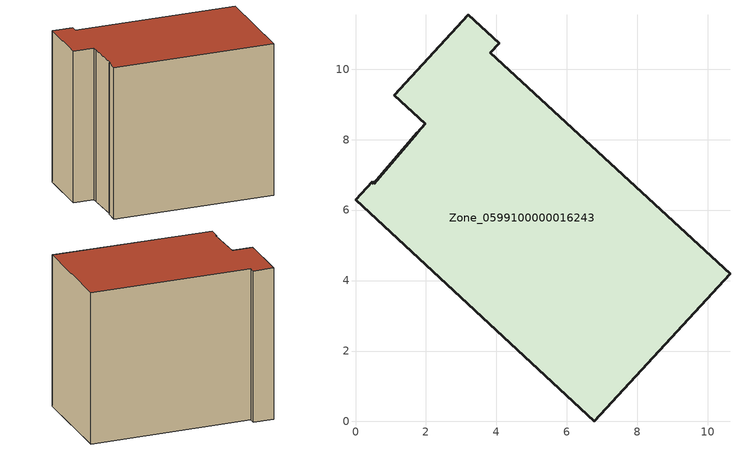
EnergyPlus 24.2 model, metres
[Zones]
Zone_0599100000016243
 floor ground (C_G): 0.52,6.75 1.75,8.2 1.98,8.45 1.1,9.26 3.2,11.55 4.08,10.74 3.83,10.46 10.63,4.19 6.78,0 0,6.29 0.47,6.81 z0
 wall outside (C_F): 6.78,0 10.63,4.19 3.83,10.46 4.08,10.74 3.2,11.55 1.1,9.26 1.98,8.45 1.75,8.2 0.52,6.75 0.47,6.81 0,6.29 6.78,0 z0:8.85
 roof outside (C_R): 1.75,8.2 0.52,6.75 0.47,6.81 0,6.29 6.78,0 10.63,4.19 3.83,10.46 4.08,10.74 3.2,11.55 1.1,9.26 1.98,8.45 z8.85
[BUILDING]
Pand.0599100000016243: North Axis=0; Terrain=City; Loads Convergence Tolerance Value=0.04; Temperature Convergence Tolerance Value=0.4; Solar Distribution=FullExterior; Maximum Number of Warmup Days=25; Minimum Number of Warmup Days=1
[Site:Location]
Rotterdam.The.Hague.AP_ZH_NLD Design_Conditions: Latitude=51.96; Longitude=4.45; Time Zone=1; Elevation=-4.5
[SITE:GROUNDTEMPERATURE:BUILDINGSURFACE]
18, 18, 18, 18, 18, 18, 18, 18, 18, 18, 18, 18
[MATERIAL] Thermal Absorptance=0.9; Solar Absorptance=0.7; Visible Absorptance=0.7
Name | Roughness | Thickness | Conductivity | Density | Specific Heat
G.TI.1975-1991 | MediumSmooth | 0.15 | 0.288461 | 540 | 1210
F.TI.1975-1991 | Rough | 0.3 | 0.230769 | 1920 | 840
R.TI.1975-1991 | MediumRough | 0.2 | 0.153846 | 1500 | 1000
[CONSTRUCTION]
C_G: G.TI.1975-1991
C_F: F.TI.1975-1991
C_R: R.TI.1975-1991
[ZONE]
Zone_0599100000016243: Type=1; Multiplier=1; Ceiling Height=Autocalculate; Volume=Autocalculate; Floor Area=autocalculate; Part of Total Floor Area=Yes
[ZONEINFILTRATION:DESIGNFLOWRATE]
Infil_Zone_0599100000016243: Zone or ZoneList or Space or SpaceList=Zone_0599100000016243; Schedule=AlwaysOn; Design Flow Rate Calculation Method=Flow/Area; Flow Rate per Floor Area=0.003; Constant Term Coefficient=1; Temperature Term Coefficient=0; Velocity Term Coefficient=0; Velocity Squared Term Coefficient=0
[HVACTEMPLATE:ZONE:IDEALLOADSAIRSYSTEM]
Zone_0599100000016243: Maximum Heating Supply Air Temperature=50; Minimum Cooling Supply Air Temperature=13; Maximum Heating Supply Air Humidity Ratio=0.0156; Minimum Cooling Supply Air Humidity Ratio=0.0077; Heating Limit=NoLimit; Cooling Limit=NoLimit; Dehumidification Control Type=ConstantSensibleHeatRatio; Cooling Sensible Heat Ratio=0.7; Dehumidification Setpoint=60; Humidification Control Type=None; Humidification Setpoint=30; Outdoor Air Method=None; Outdoor Air Flow Rate per Person=0.00944; Outdoor Air Flow Rate per Zone Floor Area=0; Outdoor Air Flow Rate per Zone=0; Demand Controlled Ventilation Type=None; Outdoor Air Economizer Type=NoEconomizer; Heat Recovery Type=None; Sensible Heat Recovery Effectiveness=0.7; Latent Heat Recovery Effectiveness=0.65
[ZONECONTROL:THERMOSTAT]
ThermostatControl_Zone_0599100000016243: Zone or ZoneList=Zone_0599100000016243; Control Type Schedule=DualSetpointControlType; Control 1=Thermostat_Zone_0599100000016243; Temperature Difference Between Cutout And Setpoint=0
[THERMOSTATSETPOINT:DUALSETPOINT]
Thermostat_Zone_0599100000016243: Heating Setpoint Temperature Schedule=HeatingSetpoint_Zone_0599100000016243; Cooling Setpoint Temperature Schedule=CoolingSetpoint_Zone_0599100000016243
[SCHEDULE:COMPACT]
HeatingSetpoint_Zone_0599100000016243: Through: 12/31, For: AllDays, Until: 24:00, 21
CoolingSetpoint_Zone_0599100000016243: Through: 12/31, For: AllDays, Until: 24:00, 24
DualSetpointControlType: Through: 12/31, For: AllDays, Until: 24:00, 4
AlwaysOn: Through: 12/31, For: AllDays, Until: 24:00, 1
